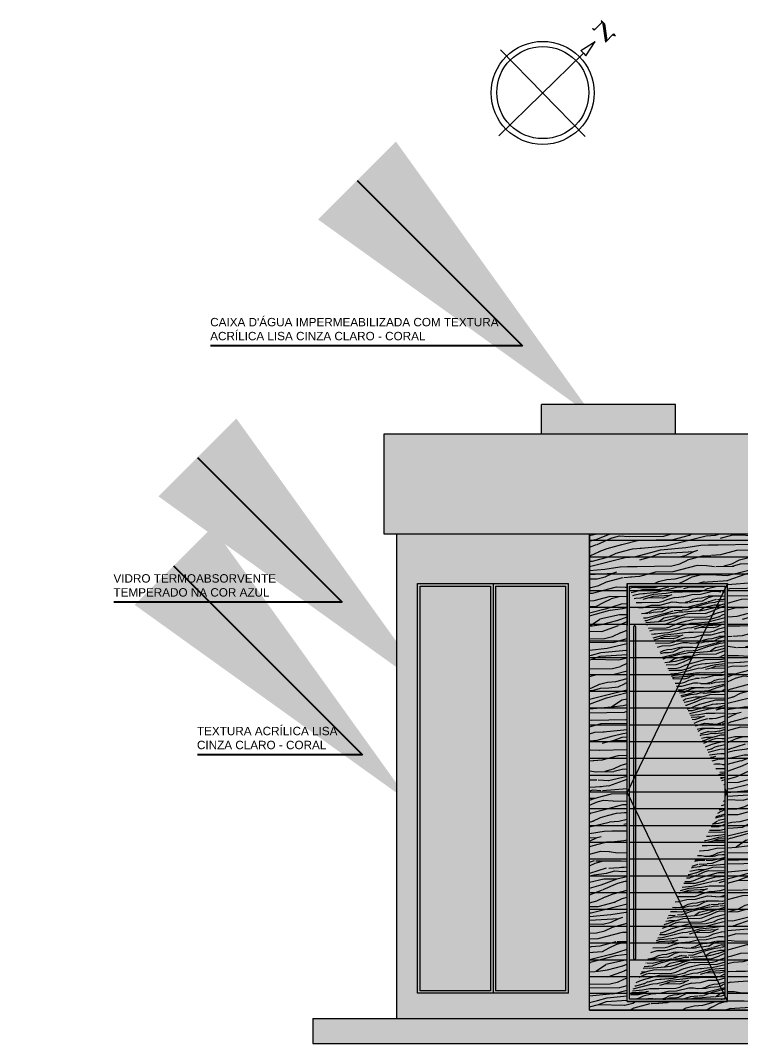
# Model space of a CAD drawing. Header units: millimetres. Extents: x 13 to 97.1, y 11.9 to 71.3.
# Drawn here: x 45.15 to 53.74, y 19.82 to 32.03 of the extents above; entities that cross this region are included whole.
import ezdxf
from ezdxf import colors
from ezdxf.entities.mleader import LeaderData, LeaderLine
from ezdxf.math import Vec2, Vec3

# ---------------------------------------------------------------- set-up
doc = ezdxf.new("R2010")
doc.units = ezdxf.units.MM
doc.linetypes.add('TRACEJADA', pattern=[19.049999999999997, 12.7, -6.35])
for name, color, linetype, lineweight in [('COTAS', 7, 'Continuous', 13), ('PROJEÇÃO', 7, 'TRACEJADA', 15), ('TEXTO AMBIENTE', 7, 'Continuous', 30), ('TRAÇO FINO', 7, 'Continuous', 13)]:
    doc.layers.add(name, color=color, linetype=linetype, lineweight=lineweight)
doc.styles.get("Standard").update_dxf_attribs({"font": 'arial.ttf'})
pattern_1 = [(15, (13.9882448869209, 0.2065972522818847), (-0.1294095225512604, 0.4829629131445342), [0.1, -0.4]), (23.9726, (14.06295565823003, -0.05290862559065115), (2.768368277776863, 1.259418905501568), [0.096177, -9.5215145]), (20.7105, (14.0503614577455, -0.0252249460274917), (4.21725865518335, 1.647641639109479), [0.100499, -4.924437999999999]), (359.5779, (14.01153860098013, 0.1196639279158686), (5.70081874167648, -0.0253779386760189), [0.150416, -14.8911885]), (8.659899999999999, (13.9784927168011, 0.28162987970459), (0.4829628013961179, 0.129410550140296), [0.09055399999999997, -4.437137999999998]), (0.06859999999999739, (14.06674503204966, 0.01022330488874335), (2.061260960048692, 0.03467596349265928), [0.07762099999999998, -7.684465999999999]), (3.690099999999997, (13.82265048936934, 0.245048461619632), (0.4829630059650041, 0.1294097392915129), [0.2039609999999999, -2.345548499999999]), (20.7105, (14.07460251525964, -0.09637528777365922), (4.21725865518335, 1.647641639109479), [0.0502495, -4.9746875]), (15, (14.01542088665666, 0.1051750405215325), (-0.1294095225512604, 0.4829629131445342), [0.05, -0.45]), (15, (13.90329916132161, 0.1372486855886245), (-0.1294095225512604, 0.4829629131445342), [0.15, -0.35]), (26.3099, (13.98048031556782, 0.2355750270705567), (1.802442351542434, 1.000599735504252), [0.05099, -2.4985195]), (17.7263, (13.98006554759734, 0.04393779695195305), (9.529849398144691, 3.071151479052045), [0.105119, -10.406779]), (7.405399999999995, (14.0080959789311, 0.03591938568518005), (3.993111941711486, 0.5523162994979679), [0.0756635, -7.4907085]), (15, (14.03312345184335, -0.1540769974373059), (-0.1294095225512604, 0.4829629131445342), [0.1, -0.4]), (13.8309, (13.99129763665646, -0.1911660953496587), (0.4829629022537613, 0.1294099171880726), [0.245051, -24.26005]), (15, (13.89424049474302, 0.171056089508742), (-0.1294095225512604, 0.4829629131445342), [0.05, -0.45]), (15, (13.93218402425337, 0.2226340748154307), (-0.1294095225512604, 0.4829629131445342), [0.05, -0.45]), (15, (13.70320385630872, 0.2078664518503716), (-0.1294095225512604, 0.4829629131445342), [0.075, -0.425]), (5.537699999999998, (13.82713336673018, 0.2669551685964386), (0.4829629002786234, 0.1294097197420288), [0.152069, -2.889312]), (15, (13.67258523452393, 0.2255441213800353), (-0.1294095225512604, 0.4829629131445342), [0.1, -0.4]), (15, (13.73592788437416, -0.2233575479306841), (-0.1294095225512604, 0.4829629131445342), [0.055, -0.445]), (15, (13.97576849395031, -0.1332105457723146), (-0.1294095225512604, 0.4829629131445342), [0.05, -0.45]), (15, (13.72557512257006, -0.1847205148791213), (-0.1294095225512604, 0.4829629131445342), [0.105, -0.395]), (20.4403, (13.9641216369207, -0.08974388358930652), (4.700220139616984, 1.777055580641024), [0.105475, -10.442036]), (15, (13.95859850424804, -0.04981275531223117), (-0.1294095225512604, 0.4829629131445342), [0.095, -0.405]), (15, (13.70486959896186, -0.1074464487759959), (-0.1294095225512604, 0.4829629131445342), [0.055, -0.445]), (13.8309, (13.742119624931, -0.01464323996671918), (0.4829629022537613, 0.1294099171880726), [0.245051, -24.26005]), (15, (13.7739394300844, 0.0404702792459023), (-0.1294095225512604, 0.4829629131445342), [0.05, -0.45]), (15, (13.72176085309341, 0.04201821438511233), (-0.1294095225512604, 0.4829629131445342), [0.05, -0.45]), (15, (13.91494601835122, 0.09378202340561648), (-0.1294095225512604, 0.4829629131445342), [0.1, -0.4]), (15, (13.81576524527129, 0.07755937715825506), (-0.1294095225512604, 0.4829629131445342), [0.05, -0.45]), (15, (13.70364351993623, 0.1096330222253471), (-0.1294095225512604, 0.4829629131445342), [0.1, -0.4]), (34.6538, (13.88839550595678, -0.05827083020651694), (4.794954778235982, 3.355353813050186), [0.07433049999999997, -7.358702999999998]), (26.3099, (13.77005714440786, 0.05495916664023837), (1.802442351542434, 1.000599735504252), [0.05099, -2.4985195]), (26.3099, (13.96971278579324, 0.08257483000351584), (1.802442351542434, 1.000599735504252), [0.05099, -2.4985195]), (20.7105, (13.7756482932804, 0.2272778802330607), (4.21725865518335, 1.647641639109479), [0.0502495, -4.9746875]), (4.695199999999996, (13.616871123627, 0.2209683321622873), (3.027186303995803, 0.2934967805044546), [0.0559015, -5.5342675]), (3.690099999999997, (13.78905380482006, -0.2091225004500454), (0.4829630059650041, 0.1294097392915129), [0.05098999999999999, -2.498519499999999]), (105, (13.83993828658554, -0.2058408064578101), (-0.4829629131445342, -0.1294095225512603), [0, -0.5]), (1.607599999999998, (13.66604674219648, 0.03744242516736435), (8.728003779591658, 0.2681249743458776), [0.107935, -10.685577]), (26.3099, (13.94253678605747, 0.183997041763868), (1.802442351542434, 1.000599735504252), [0.05099, -2.4985195]), (25.3048, (14.02406478526477, -0.1202695935171885), (2.285405452698106, 1.130008588033303), [0.0559015, -5.5342675]), (3.690099999999997, (13.82223572139885, 0.05341123150102833), (0.4829630059650041, 0.1294097392915129), [0.05098999999999999, -2.498519499999999]), (3.690099999999997, (13.86406153658574, 0.0905003294133811), (0.4829630059650041, 0.1294097392915129), [0.05098999999999999, -2.498519499999999]), (356.5651, (13.67898769445161, -0.01085386614708905), (0.4829626611237666, 0.1294100598040963), [0.06324550000000001, -1.517893]), (0.9637999999999993, (13.68811437723008, 0.1675885718026912), (0.4829625617759091, 0.1294100722040257), [0.2061554999999999, -1.855397]), (358.3008, (13.7756482932804, 0.2272778802330607), (3.639558605536441, -0.06005614672025683), [0.1566045, -5.063547499999998]), (15, (13.76917781715283, 0.2514260258902874), (-0.1294095225512604, 0.4829629131445342), [0.06, -0.44]), (0.9637999999999993, (13.82699733433041, -0.1575445151433567), (0.4829625617759091, 0.1294100722040257), [0.2061554999999999, -1.855397]), (0.9637999999999993, (13.76964237643737, -0.1366780634783653), (0.4829625617759091, 0.1294100722040257), [0.2061554999999999, -1.855397]), (0.9637999999999993, (13.75799551940776, -0.09321140129535724), (0.4829625617759091, 0.1294100722040257), [0.2061554999999999, -1.855397]), (4.695199999999996, (13.64792940903931, 0.1050572330075992), (3.027186303995803, 0.2934967805044546), [0.0559015, -5.5342675]), (0.9637999999999993, (13.80023610256514, 0.1355149267355992), (0.4829625617759091, 0.1294100722040257), [0.1030775, -1.958475]), (4.695199999999996, (13.68934045625571, -0.04949089919865179), (3.027186303995803, 0.2934967805044546), [0.0559015, -5.5342675]), (12.61409999999999, (13.94953983766946, -0.01600535139211379), (0.482962728318662, 0.1294101078644717), [0.120104, -11.8903075]), (4.695199999999996, (13.87312020316433, 0.05669292549326377), (3.027186303995803, 0.2934967805044546), [0.0559015, -5.5342675]), (27.5288, (13.92883431406125, 0.0612687147110117), (1.802442451215835, 1.000600728998112), [0.04609749999999999, -4.563674499999999]), (4.562599999999999, (13.69581093238327, -0.0736390448558785), (5.571409039649548, 0.4575859592180995), [0.193197, -19.12647749999999]), (6.869899999999999, (13.88839550595678, -0.05827083020651694), (0.4829626840746798, 0.1294093360306012), [0.07071049999999997, -3.464823]), (19.7636, (13.74505456715263, -0.04491510998090384), (5.183183604282253, 1.906463525190524), [0.120416, -5.900380999999999]), (15, (13.8583774758563, -0.004197566305710665), (-0.1294095225512604, 0.4829629131445342), [0.155, -0.345]), (359.7449, (13.63110617110764, 0.1678424117163886), (2.06126081888311, 0.03467595048923533), [0.057009, -5.643868]), (5.537699999999998, (13.83993828658554, -0.2058408064578101), (0.4829629002786234, 0.1294097197420288), [0.152069, -2.889312]), (355.0169, (13.71134007508942, -0.1315945944332226), (1.578298116795437, -0.09473403467723268), [0.0585235, -5.793826]), (15, (14.02618841643125, 0.2581752375885735), (-0.1294095225512604, 0.4829629131445342), [0.025, -0.475]), (15, (14.08312860635381, 0.04567155580497839), (-0.1294095225512604, 0.4829629131445342), [0.05, -0.45]), (26.3099, (14.12971603447226, -0.1281950929270539), (1.802442351542434, 1.000599735504252), [0.05099, -2.4985195]), (15, (14.12160471134858, -0.07860470638708783), (-0.1294095225512604, 0.4829629131445342), [0.09, -0.41]), (358.3008, (14.04818803526497, 0.1760715423540026), (3.639558605536441, -0.06005614672025683), [0.05220149999999998, -5.167950499999998]), (3.020699999999999, (14.08019366413218, 0.07594342581916308), (9.694075306074355, 0.5263990733197752), [0.0920035, -16.775322]), (105, (14.12971603447226, -0.1281950929270539), (-0.4829629131445342, -0.1294095225512603), [0, -0.5]), (15, (14.17542413533569, -0.1055948824090371), (-0.1294095225512604, 0.4829629131445342), [0.045, -0.455]), (15, (14.15083632605095, -0.01383192891157564), (-0.1294095225512604, 0.4829629131445342), [0.045, -0.455]), (15, (14.14436584992339, 0.01031621674565109), (-0.1294095225512604, 0.4829629131445342), [0.045, -0.455]), (351.0376000000001, (14.10036661225596, 0.1745236072147927), (3.768967245518507, -0.5430156312990847), [0.0492445, -4.875181]), (3.516299999999999, (14.08483746954981, 0.2324791567921368), (2.544244199860175, 0.1640096109869922), [0.045919, -32.6077625]), (356.5651, (14.13142489766826, 0.05861250806010443), (0.4829626611237666, 0.1294100598040963), [0.047434, -1.533704]), (2.471199999999998, (14.06801423161814, 0.2952643355009262), (2.544224191649871, 0.1640849327903507), [0.0460975, -4.5636745])]
pattern_2 = [(0, (59.18887058295432, 20.21626346917959), (0, 0.2003425), [])]

msp = doc.modelspace()

# ---------------------------------------------------------------- hatches: boundary and pattern name
at = {"layer": 'PROJEÇÃO'}
h = msp.add_hatch(color=8, dxfattribs=at)
h.dxf.hatch_style = 1
h.paths.add_polyline_path([(52.96557058295431, 27.44626346917959), (51.36557058295431, 27.44626346917959), (51.36557058295431, 27.09626346917959), (52.96557058295431, 27.0962634691796)])
h = msp.add_hatch(color=251, dxfattribs=at)
h.dxf.hatch_style = 1
h.paths.add_polyline_path([(49.63887058295432, 25.89626346917959), (54.33887058295432, 25.89626346917959), (54.33887058295433, 27.09626346917959), (49.48887058295432, 27.09626346917959), (49.48887058295432, 25.89626346917959)])
h = msp.add_hatch(color=8, dxfattribs=at)
h.dxf.hatch_style = 1
h.paths.add_polyline_path([(49.63887058295433, 25.8962634691796), (49.63887058295433, 20.11626346917959), (59.33887058295433, 20.11626346917959), (59.33887058295433, 23.10626346917959), (59.33887058295433, 23.20626346917959), (54.03887058295432, 23.2062634691796), (54.03887058295432, 20.21626346917959), (51.93887058295432, 20.21626346917959), (51.93887058295431, 25.89626346917959)])
h.paths.add_polyline_path([(51.68887058295432, 25.30626346917959), (51.68887058295431, 20.41626346917959), (49.88887058295433, 20.4162634691796), (49.88887058295433, 25.30626346917959)], flags=16)
h.paths.add_polyline_path([(51.65887058295432, 25.27626346917959), (51.65887058295431, 20.44626346917959), (50.81887058295433, 20.44626346917959), (50.81887058295432, 25.27626346917959)], flags=0)
h.paths.add_polyline_path([(50.75887058295432, 25.27626346917959), (50.75887058295433, 20.44626346917959), (49.91887058295433, 20.44626346917959), (49.91887058295434, 25.27626346917959)], flags=0)
h.paths.add_polyline_path([(54.18887058295431, 23.0062634691796), (59.18887058295432, 23.0062634691796), (59.18887058295432, 20.21626346917959), (54.18887058295431, 20.21626346917959)], flags=16)
h.paths.add_polyline_path([(54.83887058295431, 22.41626346917959), (55.43887058295432, 22.41626346917959), (55.43887058295432, 20.31626346917959), (54.83887058295431, 20.31626346917959)], flags=0)
h.paths.add_polyline_path([(55.40887058295432, 22.38626346917959), (55.40887058295432, 21.41876346917959), (55.43887058295432, 21.36626346917959), (55.40887058295432, 21.31376346917959), (55.40887058295432, 20.34626346917959), (54.85601344009717, 20.3462634691796), (54.86887058295432, 20.36876346917959), (54.86887058295432, 22.36376346917958), (54.85601344009717, 22.3862634691796)], flags=0)
h.paths.add_polyline_path([(56.33887058295431, 22.41626346917959), (56.93887058295432, 22.41626346917959), (56.93887058295432, 20.3162634691796), (56.33887058295431, 20.31626346917959)], flags=0)
h.paths.add_polyline_path([(56.90887058295432, 22.38626346917959), (56.90887058295432, 21.41876346917959), (56.93887058295432, 21.36626346917959), (56.90887058295432, 21.31376346917959), (56.90887058295432, 20.3462634691796), (56.35601344009717, 20.3462634691796), (56.36887058295432, 20.36876346917961), (56.36887058295432, 22.36376346917958), (56.35601344009717, 22.38626346917959)], flags=0)
at = {"layer": 'PROJEÇÃO', "true_color": 0xf57d14}
h = msp.add_hatch(color=30, dxfattribs=at)
h.dxf.hatch_style = 1
h.paths.add_polyline_path([(54.03887058295433, 25.89626346917959), (51.93887058295431, 25.89626346917959), (51.93887058295431, 25.20626346917959), (51.93887058295432, 20.21626346917959), (54.03887058295432, 20.21626346917959)])
h.paths.add_polyline_path([(53.58887058295433, 20.31626346917959), (52.38887058295433, 20.31626346917959), (52.38887058295433, 25.3062634691796), (53.58887058295434, 25.3062634691796)], flags=16)
h.paths.add_polyline_path([(53.55887058295433, 20.3462634691796), (52.41887058295433, 20.34626346917959), (52.41887058295433, 25.27626346917959), (53.55887058295433, 25.2762634691796)], flags=0)
at = {"layer": 'PROJEÇÃO'}
h = msp.add_hatch(dxfattribs=at)
h.set_pattern_fill('LINE', color=256, scale=0.0631)
h.set_pattern_definition([(0, (57.18887058295432, 20.21626346917959), (0, 0.2003425), [])])
h.paths.add_polyline_path([(54.03887058295432, 20.21626346917959), (54.03887058295433, 25.89626346917959), (51.93887058295431, 25.89626346917959), (51.93887058295431, 25.20626346917959), (51.93887058295432, 20.21626346917959)])
h.paths.add_polyline_path([(53.58887058295433, 20.31626346917959), (52.38887058295433, 20.31626346917959), (52.38887058295433, 25.3062634691796), (53.58887058295434, 25.3062634691796)], flags=16)
h.paths.add_polyline_path([(53.55887058295433, 20.3462634691796), (52.41887058295433, 20.34626346917959), (52.41887058295433, 25.27626346917959), (53.55887058295433, 25.2762634691796)], flags=0)
at = {"layer": 'PROJEÇÃO', "true_color": 0x171717}
h = msp.add_hatch(dxfattribs=at)
h.set_pattern_fill('WOOD_01', color=250, angle=15, pattern_type=2)
h.set_pattern_definition([(15, (14.23020912766354, 0.6751890855460162), (-0.2588190451025207, 0.9659258262890683), [0.2, -0.8]), (23.9726, (14.37963067028179, 0.1561773298009445), (5.536736555553725, 2.518837811003135), [0.192354, -19.043029]), (20.7105, (14.35444226931275, 0.2115446889272634), (8.4345173103667, 3.295283278218958), [0.200998, -9.848875999999999]), (359.5779, (14.27679655578199, 0.5013224368139839), (11.40163748335296, -0.05075587735203779), [0.300832, -29.782377]), (8.659899999999999, (14.21070478742394, 0.8252543403914268), (0.9659256027922357, 0.2588211002805921), [0.1811079999999999, -8.874275999999997]), (0.06859999999999739, (14.38720941792105, 0.2824411907597335), (4.122521920097384, 0.06935192698531856), [0.155242, -15.368932]), (3.690099999999997, (13.89902033256041, 0.7520915042215108), (0.9659260119300083, 0.2588194785830258), [0.4079219999999999, -4.691096999999998]), (20.7105, (14.40292438434101, 0.06924400543492837), (8.4345173103667, 3.295283278218958), [0.100499, -9.949375]), (15, (14.28456112713507, 0.4723446620253118), (-0.2588190451025207, 0.9659258262890683), [0.1, -0.9]), (15, (14.06031767646495, 0.5364919521594959), (-0.2588190451025207, 0.9659258262890683), [0.3, -0.7]), (26.3099, (14.21467998495739, 0.7331446351233603), (3.604884703084868, 2.001199471008505), [0.10198, -4.997039]), (17.7263, (14.21385044901641, 0.3498701748861529), (19.05969879628938, 6.14230295810409), [0.210238, -20.813558]), (7.405399999999995, (14.26991131168394, 0.3338333523526069), (7.986223883422971, 1.104632598995936), [0.151327, -14.981417]), (15, (14.31996625750844, -0.04615941389236505), (-0.2588190451025207, 0.9659258262890683), [0.2, -0.8]), (13.8309, (14.23631462713466, -0.1203376097170706), (0.9659258045075226, 0.2588198343761453), [0.490102, -48.5201]), (15, (14.04220034330777, 0.6041067599997307), (-0.2588190451025207, 0.9659258262890683), [0.1, -0.9]), (15, (14.11808740232848, 0.7072627306131082), (-0.2588190451025207, 0.9659258262890683), [0.1, -0.9]), (15, (13.66012706643917, 0.67772748468299), (-0.2588190451025207, 0.9659258262890683), [0.15, -0.85]), (5.537699999999998, (13.90798608728209, 0.7959049181751241), (0.9659258005572469, 0.2588194394840576), [0.304138, -5.778624]), (15, (13.59888982286959, 0.7130828237423174), (-0.2588190451025207, 0.9659258262890683), [0.2, -0.8]), (15, (13.72557512257006, -0.1847205148791213), (-0.2588190451025207, 0.9659258262890683), [0.11, -0.89]), (15, (14.20525634172236, -0.004426510562382358), (-0.2588190451025207, 0.9659258262890683), [0.1, -0.9]), (15, (13.70486959896186, -0.1074464487759959), (-0.2588190451025207, 0.9659258262890683), [0.21, -0.79]), (20.4403, (14.18196262766313, 0.08250681380363378), (9.400440279233967, 3.554111161282048), [0.21095, -20.884072]), (15, (14.17091636231782, 0.1623690703577845), (-0.2588190451025207, 0.9659258262890683), [0.19, -0.81]), (15, (13.66345855174546, 0.04710168343025506), (-0.2588190451025207, 0.9659258262890683), [0.11, -0.89]), (13.8309, (13.73795860368374, 0.2327081010488085), (0.9659258045075226, 0.2588198343761453), [0.490102, -48.5201]), (15, (13.80159821399053, 0.3429351394740514), (-0.2588190451025207, 0.9659258262890683), [0.1, -0.9]), (15, (13.69724106000855, 0.3460310097524715), (-0.2588190451025207, 0.9659258262890683), [0.1, -0.9]), (15, (14.08361139052418, 0.4495586277934798), (-0.2588190451025207, 0.9659258262890683), [0.2, -0.8]), (15, (13.88524984436431, 0.4171133352987569), (-0.2588190451025207, 0.9659258262890683), [0.1, -0.9]), (15, (13.6610063936942, 0.481260625432941), (-0.2588190451025207, 0.9659258262890683), [0.2, -0.8]), (34.6538, (14.0305103657353, 0.1454529205692129), (9.589909556471964, 6.710707626100372), [0.1486609999999999, -14.717406]), (26.3099, (13.79383364263746, 0.3719129142627235), (3.604884703084868, 2.001199471008505), [0.10198, -4.997039]), (26.3099, (14.19314492540821, 0.4271442409892785), (3.604884703084868, 2.001199471008505), [0.10198, -4.997039]), (20.7105, (13.80501594038253, 0.7165503414483682), (8.4345173103667, 3.295283278218958), [0.100499, -9.949375]), (4.695199999999996, (13.48746160107574, 0.7039312453068215), (6.054372607991606, 0.5869935610089092), [0.111803, -11.068535]), (3.690099999999997, (13.83182696346186, -0.1562504199178441), (0.9659260119300083, 0.2588194785830258), [0.10198, -4.997038999999998]), (105, (13.93359592699282, -0.1496870319333733), (-0.9659258262890683, -0.2588190451025207), [0, -1]), (1.607599999999998, (13.5858128382147, 0.3368794313169755), (17.45600755918332, 0.5362499486917551), [0.21587, -21.371154]), (26.3099, (14.13879292593668, 0.6299886645099828), (3.604884703084868, 2.001199471008505), [0.10198, -4.997039]), (25.3048, (14.30184892435127, 0.02145539394786972), (4.570810905396211, 2.260017176066605), [0.111803, -11.068535]), (3.690099999999997, (13.89819079661944, 0.3688170439843035), (0.9659260119300083, 0.2588194785830258), [0.10198, -4.997038999999998]), (3.690099999999997, (13.98184242699322, 0.442995239809009), (0.9659260119300083, 0.2588194785830258), [0.10198, -4.997038999999998]), (356.5651, (13.61169474272495, 0.2402868486880687), (0.9659253222475332, 0.2588201196081925), [0.126491, -3.035786]), (0.9637999999999993, (13.62994810828189, 0.5971717245876292), (0.9659251235518183, 0.2588201444080513), [0.4123109999999999, -3.710793999999999]), (358.3008, (13.80501594038253, 0.7165503414483682), (7.279117211072882, -0.1201122934405137), [0.3132089999999999, -10.127095]), (15, (13.7920749881274, 0.7648466327628216), (-0.2588190451025207, 0.9659258262890683), [0.12, -0.88]), (0.9637999999999993, (13.90771402248256, -0.05309444930446652), (0.9659251235518183, 0.2588201444080513), [0.4123109999999999, -3.710793999999999]), (0.9637999999999993, (13.79300410669648, -0.0113615459744838), (0.9659251235518183, 0.2588201444080513), [0.4123109999999999, -3.710793999999999]), (0.9637999999999993, (13.76971039263725, 0.07557177839153234), (0.9659251235518183, 0.2588201444080513), [0.4123109999999999, -3.710793999999999]), (4.695199999999996, (13.54957817190035, 0.4721090469974452), (6.054372607991606, 0.5869935610089092), [0.111803, -11.068535]), (0.9637999999999993, (13.85419155895201, 0.5330244344534452), (0.9659251235518183, 0.2588201444080513), [0.2061549999999999, -3.916949999999999]), (4.695199999999996, (13.63240026633315, 0.1630127825849432), (6.054372607991606, 0.5869935610089092), [0.111803, -11.068535]), (12.61409999999999, (14.15279902916065, 0.2299838781980192), (0.9659254566373241, 0.2588202157289433), [0.240208, -23.780615]), (4.695199999999996, (13.99995976015039, 0.3753804319687744), (6.054372607991606, 0.5869935610089092), [0.111803, -11.068535]), (27.5288, (14.11138798194424, 0.3845320104042702), (3.60488490243167, 2.001201457996224), [0.09219499999999997, -9.127348999999997]), (4.562599999999999, (13.64534121858828, 0.1147164912704898), (11.1428180792991, 0.915171918436199), [0.3863939999999999, -38.25295499999999]), (6.869899999999999, (14.0305103657353, 0.1454529205692129), (0.9659253681493596, 0.2588186720612024), [0.1414209999999999, -6.929645999999999]), (19.7636, (13.743828488127, 0.1721643610204391), (10.36636720856451, 3.812927050381048), [0.240832, -11.800762]), (15, (13.97047430553433, 0.2535994483708255), (-0.2588190451025207, 0.9659258262890683), [0.31, -0.69]), (359.7449, (13.51593169603702, 0.597679404415024), (4.122521637766219, 0.06935190097847066), [0.114018, -11.287736]), (5.537699999999998, (13.93359592699282, -0.1496870319333733), (0.9659258005572469, 0.2588194394840576), [0.304138, -5.778624]), (355.0169, (13.67639950400058, -0.00119460788419834), (3.156596233590874, -0.1894680693544654), [0.117047, -11.587652]), (15, (14.30609618668424, 0.7783450561593939), (-0.2588190451025207, 0.9659258262890683), [0.05, -0.95]), (15, (14.41997656652935, 0.3533376925922036), (-0.2588190451025207, 0.9659258262890683), [0.1, -0.9]), (26.3099, (14.51315142276626, 0.005604395128139095), (3.604884703084868, 2.001199471008505), [0.10198, -4.997039]), (15, (14.4969287765189, 0.1047851682080712), (-0.2588190451025207, 0.9659258262890683), [0.18, -0.82]), (358.3008, (14.35009542435167, 0.6141376656902521), (7.279117211072882, -0.1201122934405137), [0.104403, -10.335901]), (3.020699999999999, (14.41410668208609, 0.413881432620573), (19.38815061214871, 1.05279814663955), [0.184007, -33.550644]), (105, (14.51315142276626, 0.005604395128139095), (-0.9659258262890683, -0.2588190451025207), [0, -1]), (15, (14.60456762449311, 0.05080481616417254), (-0.2588190451025207, 0.9659258262890683), [0.09, -0.91]), (15, (14.55539200592363, 0.2343307231590955), (-0.2588190451025207, 0.9659258262890683), [0.09, -0.91]), (15, (14.54245105366851, 0.282627014473549), (-0.2588190451025207, 0.9659258262890683), [0.09, -0.91]), (351.0376000000001, (14.45445257833365, 0.6110417954118321), (7.537934491037014, -1.086031262598169), [0.098489, -9.750361999999999]), (3.516299999999999, (14.42339429292135, 0.7269528945665203), (5.08848839972035, 0.3280192219739844), [0.091838, -65.215525]), (356.5651, (14.51656914915826, 0.3792195971024557), (0.9659253222475332, 0.2588201196081925), [0.094868, -3.067408]), (2.471199999999998, (14.38974781705802, 0.8525232519840993), (5.088448383299743, 0.3281698655807014), [0.092195, -9.127349])])
h.paths.add_polyline_path([(54.03887058295432, 20.21626346917959), (54.03887058295433, 25.89626346917959), (51.93887058295431, 25.89626346917959), (51.93887058295431, 25.20626346917959), (51.93887058295432, 20.21626346917959)])
h.paths.add_polyline_path([(53.58887058295433, 20.31626346917959), (52.38887058295433, 20.31626346917959), (52.38887058295433, 25.3062634691796), (53.58887058295434, 25.3062634691796)], flags=16)
h.paths.add_polyline_path([(53.55887058295433, 20.37863846917959), (53.57444172523889, 20.3462634691796), (52.41887058295433, 20.34626346917959), (52.41887058295433, 22.74888846917959), (52.38887058295433, 22.81126346917959), (52.41887058295433, 22.87363846917959), (52.41887058295433, 25.27626346917959), (53.57444172523891, 25.2762634691796), (53.55887058295433, 25.24388846917959)], flags=0)
h.paths.add_polyline_path([(52.48887058295433, 20.8262634691796, -1), (52.46887058295432, 20.8262634691796), (52.46887058295433, 24.7962634691796, -1), (52.48887058295433, 24.7962634691796)], flags=0)
at = {"layer": 'PROJEÇÃO', "true_color": 0x0d0d0d}
h = msp.add_hatch(color=28, dxfattribs=at)
h.dxf.hatch_style = 1
h.paths.add_polyline_path([(50.78887058295433, 25.30626346917959), (49.88887058295433, 25.30626346917959), (49.88887058295433, 20.4162634691796), (50.78887058295433, 20.4162634691796)])
h.paths.add_polyline_path([(50.75887058295432, 25.27626346917959), (49.91887058295434, 25.27626346917959), (49.91887058295433, 20.44626346917959), (50.75887058295433, 20.44626346917959)], flags=16)
h = msp.add_hatch(color=28, dxfattribs=at)
h.dxf.hatch_style = 1
h.paths.add_polyline_path([(51.68887058295432, 25.30626346917959), (50.78887058295433, 25.30626346917959), (50.78887058295433, 20.4162634691796), (51.68887058295431, 20.41626346917959)])
h.paths.add_polyline_path([(50.81887058295433, 20.44626346917959), (51.65887058295431, 20.44626346917959), (51.65887058295432, 25.27626346917959), (50.81887058295432, 25.27626346917959)], flags=16)
h = msp.add_hatch(color=28, dxfattribs=at)
h.dxf.hatch_style = 1
h.paths.add_polyline_path([(53.58887058295434, 25.3062634691796), (52.38887058295433, 25.3062634691796), (52.41887058295433, 25.24388846917959), (52.41887058295433, 25.27626346917959), (53.55887058295433, 25.2762634691796), (53.55887058295433, 22.87363846917959), (53.58887058295433, 22.81126346917959)])
h = msp.add_hatch(color=28, dxfattribs=at)
h.dxf.hatch_style = 1
h.paths.add_polyline_path([(52.41887058295433, 25.24388846917959), (52.38887058295433, 25.3062634691796), (52.38887058295433, 20.31626346917959), (52.41887058295433, 20.37863846917959)])
at = {"layer": 'PROJEÇÃO'}
h = msp.add_hatch(color=256, dxfattribs=at)
h.dxf.hatch_style = 1
h.set_gradient(color1=(0, 0, 255), color2=(0, 255, 255), name='CURVED')
h.paths.add_polyline_path([(49.91887058295433, 20.44626346917959), (50.75887058295433, 20.44626346917959), (50.75887058295432, 25.27626346917959), (49.91887058295434, 25.27626346917959)])
h = msp.add_hatch(color=256, dxfattribs=at)
h.dxf.hatch_style = 1
h.set_gradient(color1=(0, 0, 255), color2=(0, 255, 255), name='CURVED')
h.paths.add_polyline_path([(51.65887058295432, 25.27626346917959), (50.81887058295432, 25.27626346917959), (50.81887058295433, 20.44626346917959), (51.65887058295431, 20.44626346917959)])
at = {"layer": 'PROJEÇÃO', "true_color": 0xf57d14}
h = msp.add_hatch(color=30, dxfattribs=at)
h.dxf.hatch_style = 1
h.paths.add_polyline_path([(53.55887058295433, 25.2762634691796), (52.41887058295433, 25.27626346917959), (52.41887058295433, 25.24388846917959), (53.55887058295433, 22.8736384691796)])
at = {"layer": 'PROJEÇÃO', "true_color": 0x171717}
h = msp.add_hatch(dxfattribs=at)
h.set_pattern_fill('WOOD_01', color=250, scale=0.5, angle=15, pattern_type=2)
h.set_pattern_definition(pattern_1)
h.paths.add_polyline_path([(53.55887058295433, 25.2762634691796), (52.41887058295433, 25.27626346917959), (52.41887058295433, 25.24388846917959), (53.55887058295433, 22.87363846917959)])
at = {"layer": 'PROJEÇÃO'}
h = msp.add_hatch(dxfattribs=at)
h.set_pattern_fill('LINE', color=256, scale=0.0631)
h.set_pattern_definition(pattern_2)
h.paths.add_polyline_path([(53.55887058295433, 25.2762634691796), (52.41887058295433, 25.27626346917959), (52.41887058295433, 25.24388846917959), (53.55887058295433, 22.87363846917959)])
at = {"layer": 'PROJEÇÃO', "true_color": 0xf57d14}
h = msp.add_hatch(color=30, dxfattribs=at)
h.dxf.hatch_style = 1
h.paths.add_polyline_path([(52.41887058295433, 25.24388846917959), (52.41887058295433, 20.37863846917959), (53.55887058295433, 22.7488884691796), (53.55887058295433, 22.87363846917959)])
at = {"layer": 'PROJEÇÃO', "true_color": 0x171717}
h = msp.add_hatch(dxfattribs=at)
h.set_pattern_fill('WOOD_01', color=250, scale=0.5, angle=15, pattern_type=2)
h.set_pattern_definition(pattern_1)
h.paths.add_polyline_path([(52.41887058295433, 25.24388846917959), (52.41887058295433, 20.37863846917959), (53.55887058295433, 22.7488884691796), (53.55887058295433, 22.8736384691796)])
at = {"layer": 'PROJEÇÃO'}
h = msp.add_hatch(dxfattribs=at)
h.set_pattern_fill('LINE', color=256, scale=0.0631)
h.set_pattern_definition(pattern_2)
h.paths.add_polyline_path([(52.41887058295433, 25.24388846917959), (52.41887058295433, 20.37863846917959), (53.55887058295433, 22.7488884691796), (53.55887058295433, 22.87363846917959)])
h = msp.add_hatch(color=9, dxfattribs=at)
h.dxf.hatch_style = 1
h.paths.add_polyline_path([(52.48887058295433, 24.7962634691796, 1), (52.46887058295433, 24.7962634691796), (52.46887058295432, 20.8262634691796, 1), (52.48887058295433, 20.8262634691796)])
at = {"layer": 'PROJEÇÃO', "true_color": 0x0d0d0d}
h = msp.add_hatch(color=28, dxfattribs=at)
h.dxf.hatch_style = 1
h.paths.add_polyline_path([(53.55887058295433, 22.87363846917958), (53.55887058295433, 22.7488884691796), (53.58887058295433, 22.81126346917959)])
h = msp.add_hatch(color=28, dxfattribs=at)
h.dxf.hatch_style = 1
h.paths.add_polyline_path([(53.58887058295433, 22.81126346917961), (53.55887058295433, 22.7488884691796), (53.55887058295433, 20.3462634691796), (52.41887058295433, 20.34626346917959), (52.41887058295433, 20.37863846917959), (52.38887058295433, 20.31626346917959), (53.58887058295433, 20.31626346917959)])
at = {"layer": 'PROJEÇÃO', "true_color": 0xf57d14}
h = msp.add_hatch(color=30, dxfattribs=at)
h.dxf.hatch_style = 1
h.paths.add_polyline_path([(53.55887058295433, 22.74888846917961), (52.41887058295433, 20.37863846917959), (52.41887058295433, 20.34626346917959), (53.55887058295433, 20.3462634691796)])
at = {"layer": 'PROJEÇÃO', "true_color": 0x171717}
h = msp.add_hatch(dxfattribs=at)
h.set_pattern_fill('WOOD_01', color=250, scale=0.5, angle=15, pattern_type=2)
h.set_pattern_definition(pattern_1)
h.paths.add_polyline_path([(53.55887058295433, 22.74888846917961), (52.41887058295433, 20.37863846917959), (52.41887058295433, 20.34626346917959), (53.55887058295433, 20.3462634691796)])
at = {"layer": 'PROJEÇÃO'}
h = msp.add_hatch(dxfattribs=at)
h.set_pattern_fill('LINE', color=256, scale=0.0631)
h.set_pattern_definition(pattern_2)
h.paths.add_polyline_path([(53.55887058295433, 22.74888846917961), (52.41887058295433, 20.37863846917959), (52.41887058295433, 20.34626346917959), (53.55887058295433, 20.3462634691796)])
at = {"layer": 'PROJEÇÃO', "true_color": 0xb3c71f}
h = msp.add_hatch(color=52, dxfattribs=at)
h.dxf.hatch_style = 1
h.paths.add_polyline_path([(60.33887058295433, 19.81626346917959), (60.33887058295433, 20.11626346917959), (48.63887058295433, 20.11626346917959), (48.63887058295433, 19.81626346917959)])

# ---------------------------------------------------------------- linework, layer by layer
at = {"layer": 'COTAS'}
for p, q in [((53.58887058295434, 25.3062634691796), (52.38887058295433, 22.81126346917959)), ((52.38887058295433, 22.81126346917959), (53.58887058295433, 20.31626346917959))]:
    msp.add_line(p, q, dxfattribs=at)
at = {"layer": 'TRAÇO FINO'}
for p, q in [((52.09627431842695, 32.01136139570382), (51.99730715383221, 31.91407692106621)), ((52.07789007022684, 32.02931334412561), (52.11784129273549, 31.99030911836892)), ((52.07789007022684, 32.02931334412561), (52.08654854245204, 32.00180098230776)), ((52.09627431842695, 32.01136139570382), (52.12976147616037, 31.77167777354871)), ((52.10705780558119, 32.00083525703643), (52.13735388671803, 31.77919815396011)), ((51.99730715383221, 31.91407692106621), (51.9765813147189, 31.9339296184409)), ((51.9765813147189, 31.9339296184409), (52.00704156129457, 31.92364581919274)), ((52.11784129273549, 31.99030911836892), (52.14650203819117, 31.7882595157789)), ((51.83756915264048, 31.67008029412601), (52.00692948438287, 31.7764112098079)), ((51.89643373439635, 31.60876261036013), (52.00692948438287, 31.7764112098079)), ((52.22681052707124, 31.86780610800541), (52.12976147616037, 31.77167777354866)), ((52.21711262653942, 31.85820021266583), (52.24700753778514, 31.84741565047691)), ((52.22681052707124, 31.86780610800541), (52.24700753778514, 31.84741565047691)), ((51.86688586781868, 31.63931050031526), (50.85805314849524, 30.65167761156259)), ((50.87667850695682, 31.68062248218835), (51.88970041598596, 30.64585575979741)), ((51.86688586781868, 31.63931050031526), (51.83756915264048, 31.67008029412601)), ((51.86688586781868, 31.63931050031526), (51.89643373439635, 31.60876261036013)), ((51.36557058295431, 27.09626346917959), (51.36557058295431, 27.44626346917959)), ((52.96557058295431, 27.44626346917959), (51.36557058295431, 27.44626346917959)), ((52.96557058295431, 27.09626346917959), (52.96557058295431, 27.44626346917959)), ((49.48887058295432, 25.89626346917959), (49.48887058295432, 27.09626346917959)), ((49.48887058295432, 27.09626346917959), (59.48887058295433, 27.0962634691796)), ((49.63887058295432, 25.89626346917959), (49.48887058295432, 25.89626346917959)), ((49.63887058295433, 20.11626346917959), (49.63887058295433, 25.8962634691796)), ((59.33887058295433, 25.89626346917959), (49.63887058295432, 25.8962634691796)), ((51.93887058295432, 20.21626346917959), (51.93887058295431, 25.89626346917959)), ((51.93887058295431, 25.89626346917959), (51.93887058295431, 25.20626346917959)), ((49.88887058295433, 20.4162634691796), (49.88887058295433, 25.30626346917959)), ((49.88887058295433, 25.30626346917959), (51.68887058295432, 25.30626346917959)), ((50.78887058295433, 25.30626346917959), (50.78887058295433, 20.4162634691796)), ((51.68887058295431, 20.41626346917959), (51.68887058295432, 25.30626346917959)), ((52.38887058295433, 20.31626346917959), (52.38887058295433, 25.30626346917959)), ((52.38887058295433, 25.3062634691796), (53.58887058295432, 25.3062634691796)), ((52.38887058295433, 25.30626346917959), (52.38887058295433, 24.80626346917959)), ((53.58887058295433, 20.3162634691796), (53.58887058295434, 25.30626346917959)), ((49.91887058295433, 20.4462634691796), (49.91887058295434, 25.27626346917959)), ((49.91887058295433, 25.27626346917959), (50.75887058295432, 25.27626346917959)), ((50.75887058295432, 25.27626346917959), (50.75887058295433, 20.4462634691796)), ((50.81887058295432, 25.27626346917959), (50.81887058295433, 20.4462634691796)), ((50.81887058295432, 25.27626346917959), (51.65887058295432, 25.27626346917959)), ((51.65887058295431, 20.44626346917959), (51.65887058295432, 25.2762634691796)), ((52.41887058295433, 20.34626346917959), (52.41887058295433, 25.27626346917959)), ((52.41887058295433, 25.27626346917959), (53.55887058295433, 25.2762634691796)), ((53.55887058295433, 20.34626346917959), (53.55887058295433, 25.27626346917959)), ((51.68887058295432, 20.41626346917959), (49.88887058295433, 20.4162634691796)), ((50.75887058295433, 20.44626346917959), (49.91887058295433, 20.44626346917959)), ((51.65887058295431, 20.44626346917959), (50.81887058295433, 20.44626346917959)), ((52.38887058295433, 20.31626346917959), (53.58887058295431, 20.3162634691796)), ((53.58887058295433, 20.31626346917959), (52.38887058295433, 20.31626346917959)), ((53.55887058295433, 20.3462634691796), (52.41887058295433, 20.34626346917959)), ((54.03887058295432, 20.21626346917959), (51.93887058295432, 20.21626346917959)), ((48.63887058295433, 20.11626346917959), (60.33887058295433, 20.11626346917959)), ((48.63887058295433, 20.11626346917959), (48.63887058295433, 19.81626346917959)), ((48.63887058295433, 19.81626346917959), (60.33887058295433, 19.81626346917959))]:
    msp.add_line(p, q, dxfattribs=at)
for points in [[(52.46887058295432, 20.8262634691796), (52.46887058295432, 24.7962634691796)], [(52.48887058295433, 24.7962634691796), (52.48887058295433, 20.8262634691796)]]:
    msp.add_lwpolyline(points, dxfattribs=at)
for centre, radius in [((51.38192001045714, 31.16453582114671), 0.6151647192844607), ((51.38324823933551, 31.16837561298017), 0.5498344979530075)]:
    msp.add_circle(centre, radius, dxfattribs=at)
for centre, radius, start, end in [((52.47887058295433, 24.7962634691796), 0.00999999999999801, 0, 180), ((52.47887058295433, 20.8262634691796), 0.01000000000000512, 180, 0)]:
    msp.add_arc(centre, radius, start, end, dxfattribs=at)

# ---------------------------------------------------------------- texts
at = {"layer": 'TEXTO AMBIENTE', "char_height": 0.1, "attachment_point": 7}
for s, width, heights, insert in [("\\pxql;CAIXA D'ÁGUA IMPERMEABILIZADA COM TEXTURA ACRÍLICA LISA CINZA CLARO - CORAL", 3.743944732219745, [0.3632234046019303], (47.41287678444775, 28.21020112569292)), ('\\pxql;VIDRO TERMOABSORVENTE TEMPERADO NA COR AZUL', 2.631480143756846, [0.3268647957038322], (46.25802276915221, 25.15067499566941)), ('\\pxql;TEXTURA ACRÍLICA LISA\\PCINZA CLARO - CORAL', 1.991562961113971, [0.4968553368099062], (47.25479301077326, 23.3288272555055))]:
    msp.add_mtext_dynamic_manual_height_columns(s, width=width, gutter_width=12.5, heights=heights, dxfattribs=dict(at, insert=insert))

# ---------------------------------------------------------------- leaders
at = {"layer": 'COTAS'}
ml = msp.add_multileader_mtext('Standard', dxfattribs=at)
ml.set_content('', color=256)
ml.set_leader_properties()
ml.build(insert=Vec2(0, 0))
ctx = ml.context
ctx.base_point, ctx.plane_origin = Vec3(43.41826617659348, 28.14423672005388), Vec3(51.99409362082883, 27.28949411417139)
ctx.text_align_type = 2
notes = []
notes.append((ctx, [(0, (1, 1, 0), (51.13935101494634, 28.14423672005388), (-1, 0), 3.721084838352866, [(0, [(51.99409362082883, 27.28949411417139)], 0, [])])]))
ctx.mtext.insert, ctx.mtext.alignment, ctx.mtext.flow_direction = Vec3(45.41826617659348, 30.14423672005388), 3, 5
ml = msp.add_multileader_mtext('Standard', dxfattribs=at)
ml.set_content('', color=256)
ml.set_leader_properties()
ml.build(insert=Vec2(0, 0))
ctx = ml.context
ctx.base_point, ctx.plane_origin = Vec3(42.26341216129794, 25.08471059003037), Vec3(49.81613181380726, 24.25664476505929)
ctx.text_align_type = 2
notes.append((ctx, [(0, (1, 1, 0), (48.98806598883618, 25.08471059003037), (-1, 0), 2.724653827538248, [(0, [(50.08798868089667, 23.98478789796988)], 0, [])])]))
ctx.mtext.insert, ctx.mtext.alignment, ctx.mtext.flow_direction = Vec3(44.26341216129794, 27.08471059003037), 3, 5
ml = msp.add_multileader_mtext('Standard', dxfattribs=at)
ml.set_content('', color=256)
ml.set_leader_properties()
ml.build(insert=Vec2(0, 0))
ctx = ml.context
ctx.base_point, ctx.plane_origin = Vec3(43.26018240291899, 23.26286284986647), Vec3(50.26684279847365, 22.22687571088323)
ctx.text_align_type = 2
notes.append((ctx, [(0, (1, 1, 0), (49.23085565949042, 23.26286284986647), (-1, 0), 1.97067325657143, [(0, [(49.80395881857019, 22.68975969078669)], 0, [])])]))
ctx.mtext.insert, ctx.mtext.alignment, ctx.mtext.flow_direction = Vec3(45.26018240291899, 25.26286284986647), 3, 5
at = {"layer": 'TEXTO AMBIENTE'}
ml = msp.add_multileader_mtext('Standard', dxfattribs=at)
ml.set_content('', color=256)
ml.set_leader_properties()
ml.build(insert=Vec2(0, 0))
ctx = ml.context
ctx.base_point, ctx.plane_origin = Vec3(43.64958079546523, 26.89110851653292), Vec3(41.52267963155917, 26.75576941031604)
notes.append((ctx, [(0, (1, 1, 0), (41.52267963155917, 26.89110851653292), (1, 0), 2.126901163906055, [(0, [(41.52267963155917, 26.74357071597557)], 0, [])])]))
ctx.mtext.insert, ctx.mtext.flow_direction = Vec3(45.64958079546523, 28.89110851653292), 5
ml = msp.add_multileader_mtext('Standard', dxfattribs=at)
ml.set_content('', color=256)
ml.set_leader_properties()
ml.build(insert=Vec2(0, 0))
ctx = ml.context
ctx.base_point, ctx.plane_origin = Vec3(44.3742870662004, 27.24488659062011), Vec3(43.92555928981852, 26.16553323133192)
notes.append((ctx, [(0, (1, 1, 0), (43.92555928981852, 27.24488659062011), (1, 0), 0.4487277763818724, [(0, [(43.92555928981853, 26.15333453699145)], 0, [])])]))
ctx.mtext.insert, ctx.mtext.flow_direction = Vec3(46.3742870662004, 29.24488659062011), 5
for ctx, leaders in notes:
    for number, flags, end, landing, length, lines in leaders:
        leader = LeaderData()
        leader.index, (leader.has_last_leader_line, leader.has_dogleg_vector, leader.attachment_direction) = number, flags
        leader.last_leader_point, leader.dogleg_vector, leader.dogleg_length = Vec3(end), Vec3(landing), length
        for number, points, colour, breaks in lines:
            line = LeaderLine()
            line.index, line.vertices, line.color, line.breaks = number, Vec3.list(points), colors.encode_raw_color(colour), breaks
            leader.lines.append(line)
        ctx.leaders.append(leader)

doc.saveas('drawing.dxf')
